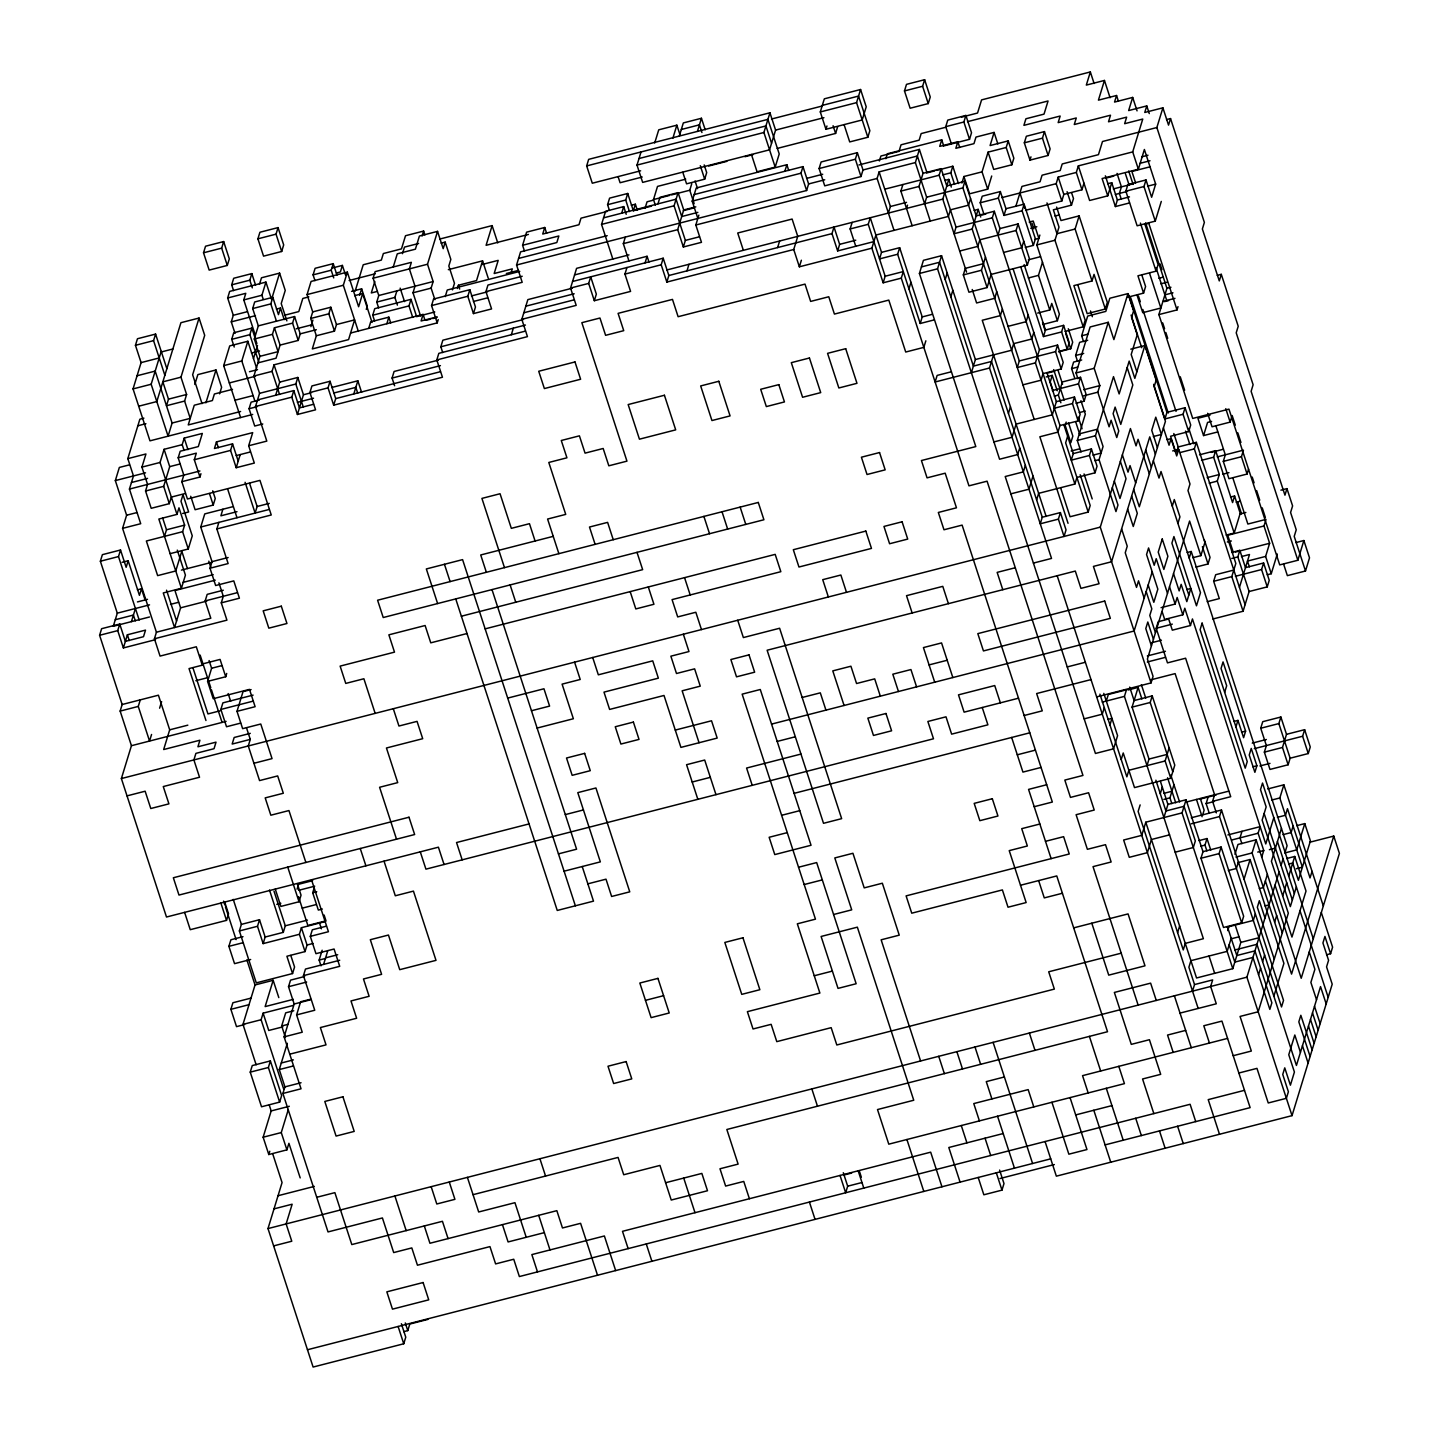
<?xml version="1.0" encoding="UTF-8"?>
<svg xmlns="http://www.w3.org/2000/svg" width="1439" height="1439" viewBox="0 0 1439 1439"><rect width="100%" height="100%" fill="white"/><g stroke="black" fill="none" stroke-linecap="round" stroke-linejoin="round"><path stroke-width="1.5" d="M252.688 414.45L149.962 440.838L133.054 388.908L141.094 362.61L135.446 345.306L137.46 338.741L155.592 334.082L166.87 368.69M164.855 375.273L153.577 340.647L155.592 334.082M253.912 763.282L272.043 758.623L260.765 724.015L242.633 728.656L237.003 711.352L255.117 706.693L249.487 689.389L213.224 698.706L207.594 681.384L225.725 676.744L220.077 659.422L201.946 664.081L196.316 646.777L160.053 656.094L154.423 638.772L156.419 632.207L122.585 528.347L126.614 515.216L115.336 480.59L119.347 467.441L129.42 464.869M122.585 528.347L140.716 523.706L129.438 489.08L133.467 475.931L127.819 458.627L139.871 419.199L143.9 418.155M137.065 375.759L155.196 371.1L172.104 423.03L168.093 436.179L151.167 384.249L161.222 351.386M149.53 616.989L113.285 626.289L117.296 613.158L100.37 561.228L102.385 554.663L120.516 550.004L126.146 567.308L128.161 560.742L122.117 562.289M203.529 252.796L205.543 246.213L223.657 241.572L229.305 258.876L227.29 265.442L209.159 270.1L203.529 252.796L221.66 248.138L223.657 241.572M185.433 493.451L171.331 497.085L169.316 503.65L151.203 508.309L145.555 491.005L147.569 484.421L141.921 467.117L145.951 453.969L127.819 458.627M139.187 620.029L118.502 556.569L120.516 550.004M180.972 377.18L162.841 381.839L168.489 399.143L166.474 405.726L184.606 401.067L186.602 394.484L180.972 377.18L199.05 318.037L180.918 322.696L156.815 401.553L138.684 406.212M444.057 864.497L438.409 847.193L166.492 917.021L121.38 778.553L131.435 745.708L120.156 711.082L122.153 704.516L99.597 635.283L101.611 628.699L119.743 624.04L125.373 641.362L143.504 636.704L145.519 630.12L127.387 634.779L123.376 647.928L155.592 639.653M215.22 580.187L174.946 590.53L180.577 607.834L174.551 627.548L163.273 592.94L181.404 588.281L158.848 519.047L176.979 514.389L160.053 462.459L164.082 449.31L182.195 444.669L184.21 438.086L202.341 433.427L198.312 446.576L180.199 451.234L178.184 457.8L183.814 475.122L181.818 481.687L187.448 498.991L259.955 480.374L271.252 514.982L216.857 528.958L228.135 563.566L210.004 568.225L215.652 585.529L233.784 580.888L239.414 598.192L221.282 602.851L226.93 620.155L154.423 638.772M123.376 647.928L117.728 630.624L119.743 624.04M169.316 503.65L163.686 486.346L169.712 466.632L164.082 449.31M194.823 384.465L197.845 374.608L215.976 369.967L221.606 387.271L219.609 393.836M235.043 333.398L231.283 321.868L233.298 315.285L227.668 297.981L229.664 291.415L265.927 282.098L271.557 299.402L279.598 273.122L261.484 277.781L259.47 284.346M233.568 290.606L231.679 284.832L233.694 278.267L251.825 273.608L255.584 285.156M131.399 621.648L135.428 608.499M137.425 589.81L141.454 588.785L139.439 595.35L128.161 560.742M164.478 536.351L166.492 529.786L162.733 518.238M205.921 402.812L215.976 369.967M257.905 238.82L259.919 232.255L278.051 227.596L283.681 244.9L281.684 251.483L263.553 256.142L257.905 238.82L276.036 234.161L278.051 227.596M176.979 514.389L178.976 507.823L184.624 525.127L182.609 531.693L188.257 548.996L170.126 553.655M181.818 481.687L199.949 477.029L194.301 459.725L196.316 453.159L178.184 457.8M240.601 417.544L223.693 365.632L229.718 345.9L247.85 341.259L256.61 368.168M234.233 347.033L231.733 339.334L233.73 332.769L251.861 328.11L256.879 343.489M255.063 334.514L243.785 299.906L245.781 293.322L227.668 297.981M252.311 287.872L249.81 280.191L251.825 273.608M199.949 477.029L200.938 473.737M248.677 445.748L252.706 432.617L216.444 441.917L214.447 448.5L232.56 443.842L230.564 450.407L236.194 467.711L254.325 463.07L248.677 445.748L266.809 441.107L255.53 406.482L259.56 393.333L253.912 376.029L259.937 356.314L254.307 339.01L258.318 325.862L252.688 308.558L254.685 301.974L272.816 297.315L278.464 314.637L280.461 308.054L276.432 309.097M254.973 401.355L241.806 360.973L247.85 341.259M258.624 361.603L249.846 334.675L251.861 328.11M263.157 299.096L261.916 295.247L265.927 282.098M151.563 734.466L149.548 741.049L138.27 706.423L140.285 699.858M188.257 548.996L192.268 535.866L180.99 501.24L183.005 494.674L188.635 511.978L182.591 513.525M181.404 588.281L185.415 575.132L177.285 550.13M210.004 568.225L212.019 561.66L200.74 527.034L204.752 513.903L232.956 506.654M253.48 358.563L257.509 345.414M276.45 321.203L270.802 303.899L272.816 297.315M190.721 496.275L195.11 509.73L213.224 505.071L215.238 498.506L212.738 490.807M262.779 423.965L254.721 426.034L249.073 408.73L251.088 402.165L259.146 400.096M259.937 356.314L278.069 351.656L272.439 334.352L274.435 327.768L292.567 323.127L294.581 316.544L258.318 325.862M159.603 708.186L161.618 701.602M216.857 528.958L218.872 522.393M222.883 509.244L220.887 515.81L236.985 511.672M236.194 467.711L240.223 454.58M279.562 394.448L272.043 371.37L274.058 364.804L437.204 322.894L438.211 319.62M274.435 327.768L280.083 345.09L276.054 358.221L257.941 362.88M156.419 632.207L210.814 618.23L205.165 600.926L207.18 594.361L223.297 590.224M122.153 704.516L158.416 695.199L169.694 729.825L163.668 749.539L199.913 740.222L197.916 746.787L216.03 742.146L214.033 748.712L195.902 753.37L193.887 759.936L199.535 777.24L163.273 786.557L168.921 803.861L150.789 808.52L145.141 791.216L127.028 795.875M275.676 395.257L279.688 382.108L274.058 364.804M316.328 335.773L334.46 331.114L336.474 324.548L354.606 319.89L348.58 339.604L312.317 348.922L316.328 335.773L310.698 318.469L312.713 311.885L307.065 294.581L311.076 281.432L347.339 272.133L358.617 306.741L362.646 293.592L354.588 295.661M314.979 280.641L313.09 274.867L315.105 268.302L333.236 263.643L336.996 275.173M280.083 345.09L298.215 340.431L300.211 333.848L294.581 316.544M221.282 602.851L223.297 596.268L218.908 582.813M310.896 326.653L312.893 320.07M249.613 483.414L257.131 506.492L255.117 513.075L245.098 482.299M525.433 331.114L438.823 353.346L436.808 359.93L442.457 377.234L333.686 405.168L335.701 398.603L330.053 381.281L311.921 385.94L309.925 392.523L315.555 409.827L297.423 414.486L291.793 397.164L293.808 390.599L257.545 399.916M303.323 407.111L295.804 384.033L297.819 377.45L279.688 382.108M333.722 277.907L331.222 270.208L333.236 263.643M207.594 681.384L211.605 668.254L209.105 660.555M332.319 267.996L342.392 265.406L340.377 271.971L336.348 273.014M297.423 414.486L303.449 394.754L297.819 377.45M334.46 331.114L328.829 313.81L330.826 307.227L312.713 311.885M358.365 331.42L343.327 285.264L347.339 272.133M225.725 676.744L226.714 673.452M240.619 723.115L226.517 726.749L220.887 709.445L222.883 702.862L253.102 695.109M355.181 291.056L363.222 264.758L381.353 260.099L383.35 253.534L401.481 248.875L405.51 235.726L423.624 231.067L424.883 234.917M333.686 405.168L328.038 387.864L330.053 381.281M359.624 295.373L361.639 288.807L351.566 291.38M237.003 711.352L243.029 691.637L251.088 689.569M378.619 307.856L376.748 302.082L378.763 295.517L373.115 278.213L375.129 271.629L411.374 262.33L409.378 268.895L415.008 286.199L413.011 292.783L420.53 315.861M366.279 309.403L367.287 306.111L361.639 288.807M374.824 281.468L371.298 292.962L377.342 291.415M368.708 328.38L370.722 321.796L388.854 317.156L390.724 322.912M374.608 321.005L372.719 315.231L374.734 308.666L410.996 299.348L416.626 316.652L434.758 311.993M353.814 393.944L357.843 380.795L331.654 387.523M393.261 266.97L397.272 253.84L415.403 249.181L419.415 236.032L437.546 231.373L443.194 248.677L445.191 242.112L441.161 243.155M246.519 727.864L250.278 739.394L248.281 745.978L259.56 780.586L277.673 775.927L283.321 793.249L265.19 797.89L270.838 815.211L288.951 810.553L305.877 862.483M402.488 253.678L404.485 247.094L418.587 243.479M386.839 323.721L388.854 317.156M397.38 305.122L394.88 297.423L396.876 290.858M422.131 235.996L423.624 231.067M412.741 317.461L408.982 305.913L410.996 299.348M184.624 912.38L190.254 929.684L226.517 920.366L228.531 913.801L224.772 902.253M394.592 385.742L392.092 378.061L394.088 371.478L438.409 360.11M434.884 299.654L431.124 288.124L433.139 281.54L427.509 264.236L437.546 231.373M250.656 959.507L234.539 963.644L228.891 946.34L230.906 939.757L242.993 936.663M350.576 333.039L423.084 314.404L421.087 320.987L437.204 316.85M290.804 955.442L294.563 966.99L292.549 973.555L256.286 982.873L239.378 930.943L241.374 924.378L233.244 899.375M437.204 322.894L431.556 305.59L433.571 299.024L469.834 289.707L475.464 307.011L473.449 313.594L491.58 308.935L485.95 291.613L487.947 285.048L522.195 276.252M445.245 296.614L447.241 290.03L519.767 271.413M244.576 1024.568L236.518 1026.637L230.888 1009.333L232.884 1002.749L251.016 998.108M325.574 921.5L301.399 927.705L299.402 934.289L263.139 943.606L257.509 926.284L259.506 919.719L241.374 924.378M452.458 289.869L454.472 283.303L448.824 265.999L450.839 259.416L445.191 242.112M457.422 288.519L458.411 285.228L476.543 280.569L482.569 260.855L448.338 269.651M442.708 352.555L440.838 346.781L442.834 340.198L523.4 319.512M263.139 943.606L265.154 937.023L259.506 919.719M256.142 1064.77L242.975 1024.388L255.045 984.96L246.896 959.957M473.449 313.594L467.819 296.272L469.834 289.707M439.758 239.054L492.12 225.599L486.094 245.314L528.401 234.449M265.154 937.023L283.285 932.364L285.282 925.799L274.004 891.173M297.082 889.212L298.593 884.283L312.695 880.65M283.663 1088.963L261.107 1019.729L263.121 1013.164L293.34 1005.411M255.045 984.96L273.158 980.301L265.136 1006.598L293.322 999.35M275.263 889.086L280.893 906.408L299.024 901.749L301.039 895.166L297.279 883.636M250.242 1072.145L252.257 1065.58L270.37 1060.921L281.648 1095.547L279.652 1102.112L261.52 1106.771L250.242 1072.145L268.373 1067.504L270.37 1060.921M322.372 909.034L318.343 910.078L312.713 892.774L314.206 887.845M1195.737 1121.611L1190.107 1104.289L519.371 1276.555L513.741 1259.251L495.61 1263.91L489.962 1246.606L417.454 1265.223L411.806 1247.919L393.692 1252.578L382.414 1217.952L328.02 1231.928L282.907 1093.46L301.039 1088.801L284.113 1036.871L294.168 1004.008L288.519 986.704L290.534 980.139L304.636 976.505M511.295 272.151L512.302 268.859L494.171 273.518L498.2 260.369L482.083 264.506M285.444 1037.519L281.684 1025.971L285.695 1012.84L293.754 1010.772M292.549 973.555L286.901 956.251L305.032 951.593L307.047 945.027L301.399 927.705M284.113 1036.871L302.244 1032.213L296.614 1014.909L314.745 1010.25L303.449 975.642L339.712 966.324L334.082 949.021L315.95 953.679L310.302 936.357L312.317 929.792L326.419 926.176M485.95 291.613L522.195 282.314L516.565 265.01L520.576 251.861L556.839 242.543L558.854 235.978L522.591 245.278L524.462 251.052M522.591 245.278L526.602 232.147L544.733 227.488L546.622 233.262M303.449 975.642L305.464 969.059L339.712 960.263M282.907 1093.46L284.922 1086.877L279.274 1069.573L287.314 1043.293M296.614 1014.909L300.625 1001.76L310.698 999.17M300.193 1177.911L288.915 1143.303L286.901 1149.869L268.787 1154.528L263.139 1137.224L271.18 1110.926L269.291 1105.17M321.023 965.857L319.152 960.083L322.156 950.226M511.331 334.729L513.345 328.146M544.733 227.488L542.719 234.053L578.982 224.736L580.996 218.17L607.168 211.443M323.595 964.4L327.606 951.269M436.808 359.93L527.447 336.636L521.817 319.332L527.843 299.618L572.146 288.232M268.787 1154.528L269.777 1151.254M286.901 1149.869L281.271 1132.565L288.304 1109.559M640.625 170.809L592.292 183.221L586.662 165.917L588.659 159.351L769.937 112.782L775.585 130.086L769.559 149.818L642.657 182.393L637.009 165.089L641.039 151.94M401.373 1323.736L405.762 1337.191L403.747 1343.774L313.108 1367.05L267.996 1228.582L282.062 1182.57L272.673 1153.736M521.817 319.332L576.194 305.374L570.563 288.052L576.589 268.338L628.951 254.883M612.834 259.038L601.556 224.412L605.585 211.263L623.717 206.604L626.217 214.303M609.47 210.472L607.582 204.698L609.596 198.132L627.728 193.474L633.358 210.778L651.489 206.119M594.325 300.715L588.677 283.411L590.692 276.828L596.34 294.132L594.325 300.715L630.588 291.398L624.94 274.094L626.954 267.51M621.702 213.188L623.717 206.604M629.473 211.587L625.713 200.039L627.728 193.474M628.951 260.945L623.321 243.641L625.335 237.057M633.358 210.778L635.372 204.212L631.343 205.237M654.709 142.965L658.738 129.816L676.852 125.175L679.999 134.78M645.032 208.367L647.046 201.802L653.09 200.237M655.375 205.309L653.504 199.553L657.515 186.404L685.719 179.155M672.84 138.306L676.852 125.175M657.947 203.87L659.961 197.305L678.093 192.646L683.723 209.95L677.697 229.664L683.345 246.986L701.477 242.328L695.828 225.006L698.85 215.148M679.298 136.057L683.327 122.927L701.441 118.268L705.2 129.798M645.086 262.869L647.082 256.286L574.575 274.921M683.345 246.986L685.36 240.403L674.082 205.795L678.093 192.646M697.429 131.417L701.441 118.268M743.369 250.314L737.721 233.01L792.116 219.052L797.746 236.356L793.734 249.505L666.833 282.08L661.203 264.776L663.199 258.211L572.56 281.486M694.138 203.69L689.767 190.236L691.763 183.67M666.833 282.08L668.847 275.515L663.199 258.211M697.843 218.44L692.195 201.136L696.224 187.987L786.863 164.712L788.734 170.486M682.806 172.284L686.565 183.832L704.696 179.173L706.693 172.59L704.193 164.909M686.979 270.856L688.975 264.29M751.428 154.459L757.058 171.781L775.189 167.122L763.911 132.496L769.937 112.782M403.747 1331.669L407.777 1330.625L409.791 1324.06L427.905 1319.401M775.189 167.122L779.219 153.973L767.922 119.365L586.662 165.917M784.849 171.277L786.863 164.712M777.618 247.58L779.614 241.015M516.565 265.01L806.613 190.506L800.965 173.202L802.98 166.618L694.21 194.553M820.302 111.954L824.331 98.823L860.576 89.506L866.224 106.81L862.195 119.959L825.95 129.276L820.302 111.954L856.565 102.655L860.576 89.506M806.613 190.506L808.61 183.94L802.98 166.618M825.95 129.276L826.957 125.984M819.097 168.543L821.111 161.977L857.356 152.66L863.004 169.964L860.99 176.547L824.727 185.847L819.097 168.543L855.36 159.225L857.356 152.66M777.186 148.433L835.609 133.431L837.606 126.866M970.552 198.618L968.555 205.183L950.424 209.842L948.409 216.408L875.901 235.043L871.872 248.174L799.365 266.809L801.379 260.225M837.642 250.926L831.994 233.604L834.008 227.038L839.639 244.342L837.642 250.926L873.887 241.608M844.081 124.617L849.712 141.921L867.843 137.263L869.858 130.697L858.561 96.071L822.317 105.389M855.755 246.267L850.125 228.963L852.14 222.379M879.373 160.952L880.884 156.024L899.015 151.365L901.03 144.799L919.161 140.141L921.158 133.575L945.333 127.369M894.033 230.384L877.106 178.454L879.121 171.889L915.366 162.571L919.395 149.422L858.975 164.945M904.483 90.927L906.498 84.361L924.629 79.703L930.26 97.007L928.245 103.59L910.132 108.231L904.483 90.927L922.615 86.268L924.629 79.703M885.848 158.704L887.341 153.775L941.736 139.817L943.606 145.573M885.165 276.234L903.296 271.575L901.282 278.141L883.15 282.799L885.165 276.234L868.257 224.304L870.253 217.721L881.531 252.347L879.535 258.912L897.648 254.253L899.663 247.688L881.531 252.347M888.385 213.08L890.399 206.496L879.121 171.889M912.146 225.725L900.868 191.099L902.883 184.534M906.516 208.421L907.523 205.129M930.278 221.066L918.999 186.458L923.029 173.31L917.38 156.006L863.004 169.964M941.736 139.817L939.721 146.382L957.852 141.724L959.723 147.498M951.395 143.972L945.747 126.668L947.761 120.103L965.893 115.444L971.523 132.748L969.526 139.313L943.336 146.041M924.647 203.762L926.644 197.197L915.366 162.571M974.185 210.382L978.196 209.357L972.17 229.071L954.057 233.73L956.054 227.146L939.145 175.216L941.142 168.651L923.029 173.31M908.926 288.879L910.941 282.314M957.852 141.724L955.838 148.307L973.969 143.648L975.984 137.065L994.097 132.424L997.857 143.954M969.526 139.313L963.878 122.009L965.893 115.444M1034.209 806.703L1052.341 802.045L962.115 525.109L943.984 529.768L938.336 512.464L956.467 507.805L945.189 473.197L927.058 477.856L921.428 460.534L975.804 446.576L919.413 273.482L923.424 260.333L941.556 255.692L975.39 359.534L971.379 372.683M966.576 272.187L942.779 199.104L948.805 179.389L944.775 180.415M954.561 184.354L950.801 172.824L952.816 166.24L936.699 170.378M961.918 183.077L963.914 176.511L982.046 171.853L988.071 152.138L1006.203 147.48L1008.217 140.896L990.086 145.555L994.097 132.424M934.307 319.872L920.223 323.487L922.219 316.922L899.663 247.688M1019.711 447.997L1017.697 454.562L999.565 459.221L937.544 268.823L941.556 255.692M1013.128 268.967L1039.444 349.731L1035.414 362.88L1017.283 367.539L1019.298 360.955L962.907 187.879L964.921 181.296L946.79 185.955L941.142 168.651M925.853 340.809L923.838 347.375L905.725 352.033L888.798 300.103L834.422 314.08L828.774 296.758L810.643 301.417L805.013 284.113L678.111 316.706L672.481 299.402L618.086 313.36L623.735 330.664L605.603 335.323L599.955 318.019L581.842 322.678L626.954 461.146L608.823 465.804L603.175 448.482L585.061 453.141L579.413 435.837L561.282 440.496L566.93 457.8L548.799 462.459L565.725 514.389L547.593 519.047L558.872 553.655M945.189 279.562L947.204 272.996M950.837 296.884L952.834 290.3M983.97 214.321L980.211 202.773L982.225 196.208L1000.357 191.549L1005.987 208.853L1003.99 215.436L1022.104 210.778L1024.118 204.194L1005.843 208.727M963.914 176.511L969.562 193.815L987.694 189.157L991.705 176.008M997.946 235.151L999.961 228.567L1018.093 223.926L1029.371 258.534L1027.356 265.1L991.111 274.417L987.082 287.566L968.951 292.225L963.321 274.903L965.335 268.338L983.449 263.679M1068.044 523.31L1039.857 436.772L1057.971 432.114L1059.985 425.53L992.316 217.829L994.331 211.263L976.2 215.922L964.921 181.296M1003.99 215.436L998.342 198.114L1000.357 191.549M988.071 152.138L993.719 169.442L1011.851 164.783L1013.847 158.218L1008.217 140.896M987.082 287.566L981.452 270.262L985.463 257.113M1024.334 142.821L1026.349 136.255L1044.462 131.597L1050.11 148.901L1048.096 155.466L1029.964 160.125L1024.334 142.821L1042.466 138.162L1044.462 131.597M1015.898 206.137L1021.942 186.422L1040.055 181.764L1042.07 175.198L1060.201 170.539L1062.216 163.956L1098.461 154.657L1102.49 141.508L1156.866 127.531L1162.892 107.817L1144.76 112.476L1146.775 105.91L1128.644 110.569L1132.673 97.42L1114.541 102.079L1116.556 95.496L1098.425 100.154L1104.45 80.44L1086.319 85.099L1090.348 71.95L981.578 99.885L977.549 113.033L961.45 117.171M1029.964 160.125L1030.972 156.851M996.741 291.721L994.727 298.305L976.613 302.963L972.224 289.491M1027.356 265.1L1016.078 230.492L1018.093 223.926M1002.389 309.043L1000.375 315.609L982.243 320.267L1046.153 516.421M1023.723 241.23L1021.726 247.796L1003.595 252.455M1033.418 563.081L1051.531 558.422L989.51 368.024L993.522 354.875M1025.323 247.454L1033.382 245.385L1035.396 238.82L1024.118 204.194M1043.293 324.351L1057.395 320.717L1059.392 314.152L1036.835 244.918L1039.857 235.061M1025.557 210.292L1061.82 200.992L1056.19 183.67L1058.187 177.105L1076.318 172.446L1078.333 165.881L1132.709 151.904L1142.764 119.041L1124.632 123.7L1126.647 117.135L1108.516 121.793L1110.512 115.21L1074.267 124.527L1076.282 117.962L1058.151 122.621L1060.165 116.037L1023.902 125.355L1025.917 118.771L1044.03 114.131L1048.06 100.982L967.494 121.667M1037.663 313.09L1049.751 309.979L1038.472 275.371L1042.484 262.222M1061.82 200.992L1063.835 194.409L1058.187 177.105M1028.166 315.123L1026.151 321.688L1008.019 326.347M1065.04 331.456L1083.171 326.797L1054.967 240.259L1058.996 227.11L1053.348 209.806L1071.479 205.147L1073.494 198.582L1071.605 192.808M1008.433 413.371L1010.448 406.805M1033.796 332.427L1031.781 338.992L1013.668 343.651L1011.653 350.217L975.39 359.534M1063.835 194.409L1081.966 189.768L1083.963 183.185M1049.751 309.979L1051.747 303.413L1057.395 320.717M1083.171 326.797L1085.186 320.231L1073.89 285.606L1092.021 280.965L1075.113 229.035L1079.124 215.886L1060.993 220.545L1056.622 207.09M1045.469 330.017L1063.601 325.358L1061.586 331.941L1043.455 336.582L1045.469 330.017L1024.154 264.632M1022.931 384.843L1041.063 380.184L1043.059 373.618L1061.191 368.96L1055.56 351.656L1057.557 345.072L1039.444 349.731M1046.189 376.928L1052.233 375.381L1050.218 381.947L1053.348 391.57M1025.359 465.301L1023.345 471.884L1005.213 476.525L1095.439 753.46L1113.57 748.82L1117.581 735.671L1103.803 693.364M1078.333 165.881L1089.611 200.489L1107.742 195.848L1111.753 182.699L1107.724 183.724M1061.191 368.96L1063.205 362.394L1057.557 345.072M1059.158 351.314L1067.216 349.245L1069.231 342.662L1063.601 325.358M1058.6 351.871L1070.688 348.76L1072.685 342.194L1068.296 328.74M1092.021 280.965L1094.036 274.381L1105.314 309.007L1087.182 313.666L1077.793 284.814M1033.004 476.039L1028.975 489.188L1010.862 493.847M1129.489 202.953L1115.387 206.568L1117.384 200.003L1111.753 182.699M1046.962 372.809L1056.352 401.661L1052.341 414.81L1016.078 424.109L1012.067 437.258L993.935 441.917M1060.867 402.776L1058.367 395.077L1062.378 381.947L1080.509 377.288L1086.157 394.592L1084.143 401.175L1076.084 403.244M1074.735 378.259L1071.605 368.636L1073.62 362.07L1081.678 360.002M1077.505 361.261L1075.635 355.487L1079.646 342.338L1087.704 340.27M1083.531 341.547L1081.66 335.773L1087.686 316.058L1105.818 311.4L1109.829 298.251L1127.96 293.61L1133.59 310.914L1131.594 317.479L1137.224 334.783L1131.198 354.516L1136.846 371.82M1161.291 201.424L1155.265 221.138L1137.134 225.797L1125.856 191.189L1127.87 184.606L1146.002 179.947L1151.632 197.269L1155.661 184.12L1144.383 149.494L1138.357 169.226L1102.094 178.526L1107.742 195.848M1036.638 499.927L1038.634 493.343L1074.897 484.044L1076.912 477.46L1095.025 472.801L1097.04 466.236L1091.41 448.932L1073.278 453.591L1071.264 460.156L1089.395 455.497L1091.41 448.932M1077.937 378.727L1076.066 372.953L1090.132 326.959L1108.246 322.3L1113.894 339.604L1127.96 293.61M1066.191 422.095L1065.184 425.386L1070.832 442.69L1072.846 436.107L1068.457 422.652M1059.985 425.53L1078.117 420.89L1072.469 403.568L1074.483 397.002L1056.352 401.661M1084.143 401.175L1078.495 383.853L1080.509 377.288M1105.314 309.007L1107.328 302.424L1079.124 215.886M1042.268 517.231L1040.253 523.796L1058.384 519.137L1060.399 512.572L1042.268 517.231L991.507 361.459L973.394 366.118L939.559 262.258L921.428 266.917M1067.63 436.269L1065.633 442.852L1088.19 512.086L1070.058 516.745L1060.651 487.893M1155.265 221.138L1143.987 186.53L1146.002 179.947M1078.117 420.89L1080.131 414.306L1074.483 397.002M1127.187 367.647L1132.817 384.968L1120.765 424.397L1115.117 407.093L1113.12 413.659L1118.751 430.963L1116.754 437.546L1111.106 420.224L1109.091 426.807L1097.813 392.181L1099.828 385.616L1094.18 368.312L1108.246 322.3M1166.507 119.599L1170.537 118.556L1168.54 125.121L1162.892 107.817M843.29 1172.713L847.679 1186.186L845.664 1192.751L840.034 1175.447M1081.049 451.972L1077.289 440.442L1085.33 414.144L1080.941 400.69M1093.01 455.156L1101.051 453.087L1095.421 435.783L1113.498 376.64L1119.146 393.944L1129.183 361.081L1134.831 378.385L1144.868 345.522L1130.784 349.155M1127.474 297.261L1143.573 293.124L1145.588 286.541L1141.829 275.011M1143.573 293.124L1137.943 275.802L1156.075 271.162L1158.071 264.578L1144.922 224.196M1112.329 487.713L1117.977 505.017L1115.962 511.582L1099.054 459.671L1103.065 446.522L1097.435 429.218L1079.304 433.858M1088.19 512.086L1090.186 505.503L1080.167 474.744M1295.82 542.611L1303.878 540.524L1297.852 560.257L1279.721 564.897L1228.96 409.126L1192.715 418.443L1158.881 314.583L1166.921 288.304L1145.606 222.919M1096.644 696.89L1151.038 682.913L1100.277 527.142L1130.424 428.552L1136.055 445.874L1138.069 439.291L1149.347 473.917M1158.881 314.583L1177.012 309.943L1178.001 306.651M1166.939 412.363L1185.07 407.705L1183.056 414.27L1164.924 418.929L1166.939 412.363L1128.716 295.049M1167.029 439.668L1171.058 438.643L1169.062 445.209L1163.414 427.905M1217.268 275.371L1221.297 274.327L1219.283 280.911L1202.374 228.981L1204.371 222.415L1170.537 118.556M1176.706 451.9L1178.217 446.971L1173.828 433.517M1172.677 450.929L1178.721 449.382L1176.706 455.947L1171.058 438.643M1104.307 707.628L1102.292 714.194L1084.161 718.852M1106.303 701.045L1108.318 694.479L1126.449 689.821L1124.435 696.386L1203.382 938.714L1185.268 943.372L1183.254 949.938L1138.141 811.47L1140.138 804.905M1175.573 451.63L1170.573 436.251L1188.686 431.592L1190.701 425.009L1185.07 407.705M1152.207 571.841L1134.112 631.002L771.556 724.105M1172.299 506.114L1174.296 499.549L1179.944 516.853L1177.929 523.436M1109.937 724.932L1111.951 718.367L1107.922 719.392M1245.095 604.668L1194.334 448.896L1196.349 442.331L1178.217 446.971M1217.664 431.97L1203.562 435.585L1207.573 422.436L1211.602 421.411M1146.991 765.62L1149.006 759.055L1132.079 707.125L1138.123 687.41L1128.05 690.001M1216.351 812.891L1212.591 801.343L1230.723 796.684L1185.61 658.217L1167.479 662.875L1156.201 628.267L1158.215 621.684L1168.27 619.112M1121.215 759.54L1123.229 752.975L1134.508 787.601L1170.77 778.283L1174.782 765.134L1152.225 695.9L1134.094 700.559L1129.705 687.105M1226.136 535.092L1234.194 533.024L1217.286 481.112L1219.283 474.528L1213.653 457.224L1215.649 450.659L1199.55 454.796M1207.645 413.299L1212.034 426.771L1230.147 422.113L1232.162 415.547L1235.292 425.153M1151.038 682.913L1153.053 676.348L1147.405 659.044L1189.603 521.026L1200.881 555.634L1192.823 557.702M1161.057 607.672L1175.141 604.056L1177.156 597.473L1182.804 614.795L1164.673 619.436L1162.154 611.755M1189.208 558.044L1191.222 551.479L1187.193 552.504M1248.584 469.114L1247.073 474.043L1228.942 478.701L1223.312 461.379L1225.309 454.814L1215.919 425.962M1172.767 771.718L1150.211 702.484L1152.225 695.9M978.214 1177.48L983.844 1194.784L1001.976 1190.125L1003.99 1183.56L999.601 1170.087M1182.804 614.795L1184.801 608.211L1190.449 625.515L1172.317 630.174L1168.558 618.644M1200.881 555.634L1204.893 542.485L1187.984 490.573L1189.999 483.99L1178.721 449.382M1195.953 567.074L1208.023 563.98L1210.037 557.397L1204.407 540.093M1247.073 474.043L1241.443 456.739L1243.44 450.155L1217.268 456.882M1190.449 625.515L1192.445 618.95L1265.762 843.956L1273.803 817.676M1230.561 497.031L1234.59 496.005L1232.575 502.571L1215.649 450.659M1207.231 601.7L1219.319 598.588L1213.671 581.284L1215.685 574.719L1233.817 570.06M1163.917 817.55L1167.928 804.401L1186.06 799.76L1182.049 812.891L1145.786 822.209L1141.775 835.357L1123.643 840.016L1129.273 857.32L1147.405 852.661L1151.416 839.513L1169.547 834.854M1234.194 533.024L1240.22 513.309L1234.59 496.005M1170.77 778.283L1165.122 760.979L1169.134 747.83M1160.284 793.68L1162.298 787.097M1212.861 619.004L1243.08 611.251L1231.802 576.625L1235.813 563.476L1196.349 442.331M1243.08 611.251L1249.106 591.519L1237.828 556.911L1239.842 550.346L1231.784 552.414M1171.814 803.61L1169.943 797.836L1173.954 784.687M1239.447 587.364L1249.502 554.501L1241.443 556.569M1267.219 574.755L1271.249 573.729L1265.618 556.425L1269.63 543.276L1264 525.972L1265.996 519.389L1247.865 524.048L1232.827 477.892M1249.106 591.519L1267.237 586.878L1261.589 569.556L1263.604 562.991L1245.472 567.65L1239.842 550.346M1224.661 692.357L1226.676 685.773L1221.045 668.469L1223.042 661.904L1245.598 731.138L1243.602 737.703L1237.954 720.399L1233.925 721.425M1280.908 490.159L1286.952 488.612L1284.955 495.178L1251.121 391.336L1253.117 384.753L1236.209 332.823L1238.224 326.257L1221.297 274.327M1267.237 586.878L1269.234 580.295L1263.604 562.991M1271.249 573.729L1277.274 554.015M1202.608 815.104L1204.119 810.175L1200.36 798.627M1209.264 813.215L1206.134 803.592L1208.148 797.026M1212.591 801.343L1214.606 794.778L1175.123 673.614L1150.948 679.82M1235.939 726.965L1237.954 720.399M1177.606 932.634L1179.62 926.068M1202.986 851.672L1221.099 847.031L1243.656 916.265L1241.659 922.831L1223.528 927.489L1200.971 858.256L1202.986 851.672L1186.06 799.76M1206.871 850.881L1204.983 845.107L1206.997 838.541L1198.939 840.61M1221.495 809.995L1283.534 1000.393L1281.519 1006.958L1219.481 816.579L1221.495 809.995L1191.276 817.766M1241.659 922.831L1219.103 853.597L1221.099 847.031M1283.606 564.106L1287.365 575.636L1305.497 570.995L1309.508 557.846L1303.878 540.524M1260.726 728.242L1262.74 721.676L1280.872 717.018L1286.502 734.322L1282.491 747.471L1288.121 764.775L1269.989 769.433L1264.359 752.129L1266.374 745.564L1260.726 728.242L1278.857 723.583L1280.872 717.018M1256.877 765.746L1254.88 772.311L1249.232 755.007L1251.246 748.442L1256.877 765.746L1252.847 766.789M1192.517 991.129L1194.532 984.564L1188.884 967.242L1190.898 960.676L1227.161 951.359L1231.172 938.228M1234.968 854.316L1237.972 844.459L1256.103 839.8L1301.216 978.268L1339.403 853.399L1333.755 836.077L1309.598 842.283M1242.001 831.31L1239.986 837.876L1241.875 843.65M1238.403 861.925L1236.407 868.49L1228.348 870.559M1227.719 930.619L1228.726 927.328M1244.051 879.229L1250.077 859.515L1237.99 862.627M1333.755 836.077L1291.556 974.095L1252.092 852.949L1256.103 839.8M1261.751 857.104L1263.748 850.539L1258.118 833.217L1260.132 826.652L1227.899 834.926M1288.121 764.775L1290.135 758.209L1278.857 723.583M1296.341 868.742L1302.385 867.195L1279.829 797.961L1283.858 784.813L1267.741 788.95M1290.135 758.209L1308.267 753.55L1302.619 736.246L1304.633 729.681L1286.502 734.322M1145.786 822.209L1196.546 977.98L1232.791 968.681L1240.832 942.383L1235.184 925.079M1255.33 913.855L1253.315 920.42L1227.143 927.148M1267.381 874.408L1263.37 887.557L1259.341 888.6M1281.447 828.414L1271.41 861.277L1288.319 913.189L1258.19 1011.779L1240.058 1016.438L1251.336 1051.046L1233.205 1055.704M1308.267 753.55L1310.263 746.985L1304.633 729.681M1045.074 1141.541L1056.352 1176.167L1292.024 1115.639L1246.911 977.171L1279.055 871.998M1281.07 865.433L1283.066 858.867M1285.081 852.284L1287.096 845.718L1191.222 551.479M1293.121 826.004L1291.107 832.569L1283.048 834.638M1258.567 974.761L1260.582 968.177M1262.597 961.612L1264.593 955.046M1274.648 922.183L1276.663 915.6M1282.689 895.885L1286.7 882.737M1288.714 876.171L1294.74 856.457L1286.682 858.525M1296.737 825.662L1304.777 823.594L1296.755 849.873L1284.667 852.985M1296.359 886.91L1290.333 906.624L1262.129 820.086L1266.158 806.937L1260.51 789.633L1262.525 783.05L1313.285 938.84M1273.875 996.22L1283.912 963.375L1250.077 859.515M1312.044 871.35L1310.03 877.934L1287.473 808.7L1285.477 815.265L1277.418 817.334M1326.56 954.759L1330.589 953.733L1332.586 947.168L1321.308 912.542M1292.024 1115.639L1332.208 984.186L1326.56 966.882L1328.575 960.299L1322.927 942.995L1324.941 936.429L1330.589 953.733M681.313 129.492L699.444 124.833L701.944 132.532M771.538 119.023L821.903 106.09M639.024 158.524L765.926 125.93L771.556 143.234M637.009 165.089L763.911 132.496M775.585 130.086L823.917 117.674M642.226 177.033L620.083 182.735L618.194 176.961M231.679 284.832L249.81 280.191M708.707 166.025L726.839 161.366M744.97 156.707L753.029 154.639M313.09 274.867L331.222 270.208M607.582 204.698L625.713 200.039M243.785 299.906L261.916 295.247M653.504 199.553L669.621 195.416M671.635 194.895L689.767 190.236M945.747 126.668L963.878 122.009M349.137 280.497L375.309 273.77M603.571 217.847L676.078 199.212L681.726 216.534L697.843 212.378M252.688 308.558L270.802 303.899M307.065 294.581L343.327 285.264M373.115 278.213L427.509 264.236M233.298 315.285L247.4 311.669M308.845 296.884L302.802 298.449L298.79 311.579L284.688 315.213M601.556 224.412L674.082 205.795M692.195 201.136L800.965 173.202M135.446 345.306L153.577 340.647M231.283 321.868L255.458 315.663M683.723 209.95L695.81 206.856M806.595 178.4L822.712 174.263M683.309 210.652L693.382 208.061M518.58 258.426L607.204 235.672M808.61 183.94L824.727 179.803M378.763 295.517L433.139 281.54M160.808 352.087L172.896 348.975M310.698 318.469L328.829 313.81M141.094 362.61L159.207 357.951M231.733 339.334L249.846 334.675M376.748 302.082L394.88 297.423M413.011 292.783L431.124 288.124M506.348 273.5L518.418 270.406M623.321 243.641L677.697 229.664M695.828 225.006L877.106 178.454M254.307 339.01L272.439 334.352M296.182 328.829L312.299 324.692M300.211 333.848L316.328 329.711M372.719 315.231L408.982 305.913M926.626 172.968L934.684 170.899M431.556 305.59L467.819 296.272M685.36 240.403L699.444 236.787M884.751 189.193L939.145 175.216M471.434 295.93L487.533 291.793M942.743 174.892L950.801 172.824M251.465 353.023L259.524 350.954M900.868 191.099L918.999 186.458M133.054 388.908L151.167 384.249M223.693 365.632L241.806 360.973M473.449 301.471L487.551 297.855M426.699 320.124L430.729 319.098M432.743 318.577L436.772 317.533M570.563 288.052L588.677 283.411M624.94 274.094L661.203 264.776M890.399 206.496L906.516 202.359M926.644 197.197L962.907 187.879M249.469 371.712L257.527 369.643M253.912 376.029L272.043 371.37M525.829 306.183L574.179 293.772M666.833 269.974L942.779 199.104M229.323 382.936L255.512 376.209M168.489 399.143L186.602 394.484M523.814 312.767L574.179 299.834M668.847 275.515L831.994 233.604M850.125 228.963L868.257 224.304M232.524 389.339L214.393 393.998L212.378 400.564L194.265 405.222L188.239 424.937L240.601 411.5M1141.954 156.779L1147.998 155.214M980.211 202.773L998.342 198.114M1001.796 197.647L1056.19 183.67M1139.94 163.344L1150.013 160.754M259.56 393.333L295.804 384.033M440.838 346.781L525.433 325.052M839.639 244.342L855.755 240.205M234.971 400.24L253.102 395.581M137.874 425.764L145.915 423.696M1105.71 178.184L1113.768 176.116M1150.013 166.816L1131.881 171.475L1135.641 183.005M172.104 423.03L190.236 418.371L184.606 401.067M981.812 215.059L985.841 214.033M255.53 406.482L291.793 397.164M309.925 392.523L328.038 387.864M249.073 408.73L257.131 406.661M303.449 394.754L311.508 392.685M956.054 227.146L992.316 217.829M1113.354 188.923L1133.5 183.76M297.423 402.362L313.54 398.225M333.668 393.063L355.829 387.361L357.717 393.135M392.092 378.061L440.424 365.632M1125.856 191.189L1143.987 186.53M1115.369 194.463L1127.457 191.369M1147.602 186.189L1155.661 184.12M313.54 404.287L299.438 407.903L293.808 390.599M335.701 398.603L440.442 371.694M1029.191 222.074L1033.22 221.03L1038.85 238.352L1034.821 239.378M1054.949 216.048L1058.978 215.005M1117.384 200.003L1129.471 196.891M1016.078 230.492L979.833 239.809L977.818 246.375L959.687 251.034M1030.792 228.297L1036.835 226.75M141.921 467.117L160.053 462.459M1075.113 229.035L1056.981 233.694L1046.962 202.917M194.301 459.725L230.564 450.407M919.413 273.482L937.544 268.823M115.336 480.59L145.537 472.837M169.712 466.632L179.785 464.042M1036.835 244.918L1054.967 240.259M131.453 482.515L147.569 478.378M236.194 455.605L250.278 451.99M1144.778 224.43L1148.808 223.387L1177.012 309.943M129.438 489.08L199.931 470.985M963.321 274.903L981.452 270.262M1028.381 259.793L1040.469 256.682M145.555 491.005L163.686 486.346M1028.399 277.961L1038.472 275.371M126.614 515.216L136.687 512.626M922.219 316.922L932.292 314.332M166.492 529.786L184.624 525.127M257.131 506.492L269.219 503.398M1158.845 278.267L1162.874 277.223M182.609 531.693L146.364 541.01L157.642 575.618L175.756 570.977L181.8 551.245L187.43 568.567M200.74 527.034L269.219 509.46M1160.859 283.807L1166.903 282.242M100.37 561.228L118.502 556.569M1166.921 288.304L1170.95 287.26M1164.906 294.869L1172.965 292.801M1162.892 301.453L1174.979 298.341M1164.493 301.632L1168.522 300.589M1081.66 335.773L1087.704 334.226M212.019 561.66L228.135 557.523M951.233 371.802L937.131 375.417L935.116 382.001L989.51 368.024M181.386 570.114L211.605 562.361M1019.298 360.955L1055.56 351.656M182.987 582.399L213.206 574.647M1075.635 355.487L1083.693 353.418M137.442 601.916L147.498 599.343M1046.675 373.277L1054.733 371.208M117.296 613.158L149.53 604.866M1071.605 368.636L1077.649 367.089M170.504 604.362L178.562 602.293M115.282 619.723L133.413 615.065L135.302 620.839M1076.066 372.953L1094.18 368.312M205.165 600.926L237.399 592.652M180.577 607.834L206.766 601.106M99.597 635.283L117.728 630.624M1052.323 390.581L1078.495 383.853M1054.337 396.121L1058.367 395.077M1083.711 389.753L1099.828 385.616M1083.711 395.815L1097.813 392.181M553.224 536.351L480.716 554.968L486.364 572.272M1054.355 408.226L1072.469 403.568M1079.214 412.615L1085.258 411.05M203.133 664.962L189.031 668.577L205.957 720.507M1077.289 440.442L1095.421 435.783M211.605 668.254L221.678 665.663M1210.001 415.169L1197.914 418.281L1203.562 435.585M1071.174 451.001L1079.232 448.932M195.848 680.701L207.935 677.607M1153.341 436.539L1161.399 434.47L1155.769 417.166L1151.74 430.315L1157.388 447.619M461.379 616.216L642.657 569.646L637.009 552.342M120.156 711.082L138.27 706.423M1095.025 460.696L1099.054 459.671M467.027 633.52L430.765 642.837L425.117 625.515L388.872 634.833L394.502 652.137L340.126 666.113L345.756 683.417L363.887 678.758L375.165 713.384M485.141 628.861L775.189 554.375L780.837 571.679L672.067 599.613L677.697 616.917L695.828 612.259L701.477 629.58M1180.232 452.512L1194.334 448.896M1211.206 452.386L1223.294 449.274M220.887 709.445L253.102 701.153M220.041 710.83L207.953 713.924L192.916 667.768M1201.565 460.318L1213.653 457.224M169.694 729.825L187.825 725.166M1223.312 461.379L1241.443 456.739M131.435 745.708L226.103 721.389M1207.195 477.64L1219.283 474.528M1222.898 474.186L1228.942 472.64M1209.228 483.18L1217.286 481.112M250.278 733.35L234.161 737.488L232.165 744.053L250.278 739.394M121.38 778.553L1100.277 527.142M1236.191 502.229L1240.22 501.204M507.697 698.095L543.96 688.777L549.59 706.099L531.477 710.74M1015.286 567.739L997.155 572.38L1002.785 589.702M1239.806 514.011L1245.85 512.464M1264 525.972L1227.737 535.272L1233.367 552.576M1227.323 542.035L1231.352 540.992M537.107 728.062L573.37 718.745L562.091 684.137L580.223 679.478L574.575 662.156M1235.381 552.072L1269.63 543.276M1231.784 558.458L1237.828 556.911M1265.618 556.425L1247.487 561.066L1249.358 566.84M1213.671 581.284L1231.802 576.625M1235.417 576.284L1261.589 569.556M1186.797 589.54L1190.826 588.497L1186.815 601.646L1181.167 584.342L1179.171 590.907L1173.522 573.603M675.287 730.077L711.532 720.777L717.18 738.081L680.917 747.399L664.009 695.469L609.614 709.427L603.984 692.123L658.36 678.165L652.73 660.843L598.336 674.819L592.706 657.515M802.171 697.483L820.302 692.843L825.95 710.147M929.072 664.908L947.204 660.249M1156.201 628.267L1172.317 624.13M1151.344 642.801L1161.417 640.211M777.204 741.427L795.335 736.768M1067.252 666.923L1085.366 662.264M1147.333 655.95L1165.446 651.291M1147.333 661.994L1165.464 657.335M529.048 823.917L456.541 842.534L462.171 859.838M565.311 814.6L583.443 809.941M692.195 782.007L710.326 777.348M800.965 754.072L746.589 768.048L752.219 785.352M1018.506 698.203L964.112 712.161L958.482 694.857L994.727 685.558L1000.375 702.862M1091.014 679.586L1036.638 693.544L1042.268 710.848L1024.136 715.507M298.593 890.327L314.709 886.19M312.713 892.774L316.742 891.73M276.792 904.34L280.821 903.314M1102.274 702.088L1124.435 696.386M302.226 908.153L316.328 904.537M239.378 930.943L257.509 926.284M558.458 853.867L576.589 849.208L491.994 589.594M794.112 793.339L1029.784 732.811M1132.079 707.125L1150.211 702.484M285.282 925.799L307.442 920.115M228.891 946.34L242.993 942.725M310.302 936.357L328.434 931.717L311.526 879.787M564.088 871.189L600.351 861.871L577.794 792.637L595.926 787.978L629.76 891.838L611.629 896.479L605.999 879.175L587.867 883.834M781.629 815.301L799.76 810.661M1017.283 754.791L1035.414 750.133M307.047 945.027L313.09 943.462M787.277 832.623L769.146 837.282L774.776 854.586L811.038 845.269L760.278 689.497L742.146 694.156L815.463 919.161L797.332 923.82L819.888 993.054L747.381 1011.671L753.029 1028.975L771.142 1024.334L776.79 1041.638L831.166 1027.662L836.814 1044.984L1054.355 989.097L1048.707 971.793L1121.215 953.176M1041.063 767.437L1022.931 772.095L1011.653 737.47M325.61 957.834L337.697 954.741M319.152 960.083L325.178 958.536M1241.569 732.163L1245.598 731.138M1046.693 784.741L1028.561 789.399L1051.136 858.633M1149.006 759.055L1167.137 754.396M1165.122 760.979L1128.86 770.279L1126.863 776.862L1099.918 694.156M288.519 986.704L306.651 982.046M1252.272 743.118L1266.356 739.502M230.888 1009.333L249.001 1004.674M1254.286 748.658L1302.619 736.246M798.555 867.231L816.668 862.573L856.151 983.736L838.02 988.395L821.111 936.465L857.356 927.166L913.747 1100.241L877.502 1109.559L888.78 1144.167L1124.435 1083.639L1118.805 1066.335M1264.359 752.129L1282.491 747.471M294.168 1004.008L310.284 999.871M242.975 1024.388L261.107 1019.729M1259.916 765.962L1269.989 763.389M804.185 884.535L822.317 879.895M1039.857 824.025L1021.726 828.666L1027.356 845.988L1009.225 850.629L1026.151 902.559L1008.019 907.218L1002.389 889.914L911.75 913.189L906.102 895.885L1069.249 853.975L1063.619 836.671L1045.487 841.329M1163.899 793.339L1171.958 791.27M281.684 1025.971L287.728 1024.424M1163.899 799.382L1169.943 797.836M282.853 1026.852L268.751 1030.468L263.121 1013.164M1186.402 802.027L1228.708 791.162M1200.09 799.095L1216.189 794.958M1206.134 803.592L1214.192 801.523M1271.77 800.03L1279.829 797.961M289.761 1054.175L326.023 1044.876L320.375 1027.554L356.638 1018.254L350.99 1000.95L369.121 996.292L363.473 978.97L381.605 974.329L370.327 939.703L388.458 935.044L399.736 969.67L435.999 960.353L413.443 891.119L395.311 895.778L384.033 861.152M833.595 914.502L851.726 909.844L834.8 857.932L852.931 853.273L864.209 887.881L882.341 883.222L899.249 935.152L881.136 939.811L920.6 1060.975M1191.294 823.81L1219.481 816.579M281.289 1063.007L293.376 1059.895M279.274 1069.573L293.376 1065.957M1020.503 885.255L1056.766 875.937L1107.526 1031.727L726.839 1129.489L738.117 1164.115L719.986 1168.774L725.634 1186.078L743.747 1181.419L749.395 1198.723M1175.195 852.176L1193.327 847.517L1195.323 840.952L1184.045 806.326L1165.914 810.984L1155.895 780.208M1200.953 846.15L1204.983 845.107M1231.928 839.944L1258.118 833.217M284.922 1086.877L301.039 1082.74M645.463 1000.339L663.595 995.68M1062.414 893.259L1044.282 897.9L1038.634 880.596M1200.971 858.256L1219.103 853.597M1235.975 857.086L1252.092 852.949M1257.722 852.086L1263.748 850.539M1269.378 849.676L1275.422 848.129M271.18 1110.926L289.311 1106.285M814.258 975.75L832.39 971.091M1288.696 864.066L1292.726 863.022L1298.374 880.326L1310.425 840.898L1304.777 823.594M1073.692 927.867L1128.068 913.909L1144.994 965.821L1108.732 975.138L1091.805 923.208M263.139 1137.224L281.271 1132.565M1264.971 905.904L1269 904.861M1230.759 938.912L1238.817 936.843M1240.832 942.383L1258.963 937.724M278.051 1195.719L314.296 1186.402M1234.788 949.992L1256.949 944.308L1296.431 1065.454L1320.534 986.596L1326.182 1003.9M316.742 1197.302L334.873 1192.643L351.8 1244.573L442.439 1221.297L448.069 1238.601M274.022 1208.868L292.153 1204.209L286.127 1223.923L291.775 1241.227L273.644 1245.886M1194.532 984.564L1212.663 979.905L1210.649 986.47L1216.279 1003.792L1180.034 1013.092M267.996 1228.582L1246.911 977.171M473.053 1194.676L618.068 1157.424L623.717 1174.746L659.961 1165.428L671.24 1200.036L707.502 1190.737L701.854 1173.415L665.609 1182.732M1004.386 1076.966L986.273 1081.624L991.903 1098.928M1185.664 1030.396L1167.551 1035.055L1173.181 1052.377M1227.557 1038.4L1082.542 1075.653L1088.19 1092.956M544.356 1232.629L508.093 1241.947L502.445 1224.643M1003.181 1133.536L948.805 1147.513L960.083 1182.121M1075.688 1114.919L1111.951 1105.602M1238.835 1073.026L1256.966 1068.368L1268.245 1102.976L1286.376 1098.317L1288.391 1091.751L1282.743 1074.447L1284.757 1067.864L1290.405 1085.186L1294.416 1072.037L1288.768 1054.733L1294.812 1035.001L1300.442 1052.323M843.65 1175.105L851.708 1173.037M847.679 1186.186L861.781 1182.57M1244.483 1090.33L1208.22 1099.63L1219.499 1134.256M307.478 1349.746L1050.722 1158.845M1105.098 1144.886L1250.131 1107.634L1221.927 1021.096L1203.795 1025.755L1209.444 1043.059M999.943 1178.541L1054.337 1164.565M1286.952 488.612L1292.6 505.916L1290.585 512.482L1296.233 529.804L1294.219 536.369L1305.497 570.995M1156.866 127.531L1297.852 560.257M1146.775 105.91L1149.275 113.591M1132.673 97.42L1137.062 110.875M1237.81 432.851L1240.94 442.457M1252.218 477.082L1254.089 482.856M1256.607 490.537L1259.737 500.16M1262.237 507.859L1265.367 517.464M1225.776 408.658L1230.147 422.113M1116.556 95.496L1118.427 101.27M1132.709 151.904L1138.357 169.226M1104.45 80.44L1110.081 97.744M1160.086 263.949L1161.975 269.705M1237.792 502.409L1241.551 513.957M1128.698 170.989L1133.087 184.444M1125.424 173.723L1129.183 185.253M1156.129 267.942L1166.777 300.643M1140.408 223.081L1156.075 271.162M1090.348 71.95L1094.108 83.498M1117.024 173.4L1121.413 186.854L1119.398 193.438L1121.287 199.194M1149.599 273.41L1160.877 308.018L1142.764 312.677L1137.116 295.373M1162.694 322.93L1164.583 328.704M1165.842 332.535L1167.713 338.309M1180.25 376.766L1184.639 390.239M1188.758 428.39L1193.776 443.77M1105.35 175.81L1115.387 206.568M1183.056 414.27L1188.686 431.592M1185.502 431.106L1189.873 444.561M1138.429 296.002L1140.318 301.776M1142.818 309.475L1176.041 411.392M1130.658 297.621L1168.252 413.011M1144.868 345.522L1156.147 380.148L1154.15 386.713L1165.428 421.339L1139.31 506.78L1133.662 489.458M1131.09 315.087L1141.739 347.77M1153.646 384.321L1164.924 418.929M1283.858 784.813L1323.322 905.976M1202.392 546.658L1208.023 563.98M1076.318 172.446L1081.966 189.768M1294.74 856.457L1306.018 891.065L1291.952 937.077L1275.026 885.147M1155.373 454.202L1149.743 436.88L1111.556 561.768L1093.424 566.408L1099.072 583.73L1080.941 588.371L1075.311 571.067L767.131 650.23L823.522 823.306L841.653 818.647L779.614 628.249L743.369 637.567L737.721 620.263M1067.09 191.693L1071.479 205.147M1153.376 460.768L1159.007 478.072L1161.021 471.506L1200.486 592.67L1196.475 605.801L1173.918 536.567L1171.904 543.151L1188.83 595.062M1277.436 841.545L1294.345 893.475M1299.993 910.779L1328.179 997.335M1145.714 450.029L1151.362 467.333M1264.144 813.503L1292.348 900.059M1309.256 951.97L1314.904 969.292L1310.875 982.423L1316.523 999.745M1042.466 138.162L1048.096 155.466M1090.456 310.932L1092.327 316.706M1314.509 1006.311L1320.157 1023.615M1312.494 1012.876L1318.142 1030.198M1135.677 482.892L1130.029 465.588L1128.032 472.154L1122.384 454.85M1169.511 586.734L1175.141 604.056M1265.385 880.992L1282.293 932.904M1310.497 1019.46L1316.127 1036.764M1167.497 593.318L1156.219 558.692L1154.204 565.275L1148.574 547.953L1146.559 554.537L1157.837 589.145L1153.826 602.293L1148.178 584.989M1308.483 1026.025L1314.113 1043.329M1120.369 461.415L1126.018 478.719L1119.992 498.452L1114.344 481.13M1131.648 496.041L1137.296 513.345L1133.266 526.494L1127.636 509.19M1312.116 1049.912L1300.838 1015.286L1298.823 1021.87L1310.102 1056.478M1264.989 918.01L1259.341 900.706L1257.344 907.272L1274.252 959.201M1302.457 1045.739L1308.087 1063.061M1031.961 223.117L1033.832 228.891M1006.203 147.48L1011.851 164.783M1019.927 192.988L1024.946 208.385M1065.669 333.38L1070.688 348.76M1022.104 210.778L1033.382 245.385M1061.586 331.941L1067.216 349.245M1146.181 591.555L1151.812 608.877L1149.797 615.442L1155.445 632.746M1121.611 528.904L1127.241 546.208L1125.244 552.774L1136.522 587.4L1138.519 580.816L1144.167 598.138M1153.43 639.33L1147.8 622.008L1145.786 628.591L1151.416 645.895M1078.315 417.202L1082.074 428.75M1089.395 455.497L1095.025 472.801M1075.67 421.861L1080.059 435.315M1042.52 322.66L1045.038 330.34M1058.187 370.74L1062.576 384.195M1196.475 799.436L1202.105 816.74M1020.899 267.348L1043.455 336.582M1060.381 388.512L1064.14 400.06M1206.997 838.541L1210.757 850.071M1053.672 369.607L1059.949 388.836M1052.233 375.381L1057.233 390.76M1084.053 473.935L1092.201 498.937M982.046 171.853L987.694 189.157M994.331 211.263L999.961 228.567M1063.871 424.739L1073.278 453.591M1227.413 926.68L1236.821 955.532L1254.934 950.873L1271.86 1002.803L1269.846 1009.369L1252.937 957.439L1234.806 962.097L1229.158 944.793M1141.379 684.694L1145.768 698.149M1170.824 775.081L1179.602 802.009M1035.414 362.88L1074.897 484.044M1182.049 812.891L1232.791 968.681M1138.123 687.41L1141.882 698.958M1167.569 777.797L1175.717 802.8M978.196 209.357L980.714 217.037M1160.41 781.323L1167.928 804.401M952.816 166.24L958.464 183.544M972.17 229.071L1034.209 419.451M1209.03 956.018L1214.66 973.322M922.615 86.268L928.245 103.59M1060.399 512.572L1066.029 529.876L1064.033 536.459L1058.384 519.137M948.805 179.389L951.305 187.088M919.395 149.422L926.914 172.5M1057.179 575.726L1198.165 1008.433M1174.386 995.788L1191.312 1047.718M1156.272 1000.447L1150.624 983.143L1114.362 992.442L1131.288 1044.372L1149.419 1039.713L1160.697 1074.339L1142.566 1078.98L1153.844 1113.606M856.565 102.655L867.843 137.263M897.648 254.253L920.223 323.487M901.282 278.141L968.951 485.842L987.082 481.184L1082.955 775.441L1064.824 780.082L1070.472 797.404L1088.586 792.745L1094.234 810.049L1076.102 814.708L1087.38 849.316L1105.512 844.675L1111.142 861.979L1093.028 866.638L1138.141 1005.106M1177.606 1126.251L1183.254 1143.573M855.36 159.225L860.99 176.547M833.091 125.733L835.609 133.431M871.872 248.174L883.15 282.799M1159.492 1130.91L1165.122 1148.214M1135.713 1118.265L1141.361 1135.569M948.409 603.661L942.779 586.357L906.516 595.674L912.146 612.978M982.243 707.52L987.891 724.824L951.629 734.142L945.999 716.82L927.867 721.479L933.497 738.783L425.926 869.156L420.278 851.852M1089.395 1036.368L1100.673 1070.994M1106.303 1088.298L1123.229 1140.228M952.834 677.553L941.556 642.927L923.424 647.586L934.72 682.212M1093.82 1110.26L1110.746 1162.19M793.734 249.505L799.365 266.809M1070.058 1097.615L1086.967 1149.545L1068.853 1154.186L1051.927 1102.274M916.589 686.871L910.941 669.549L892.81 674.207L898.458 691.511M1029.371 1033.04L1035.001 1050.344M1033.796 1106.933L1028.166 1089.611L973.771 1103.587L979.419 1120.891M846.492 592.328L840.862 575.024L822.73 579.665L828.36 596.987M880.326 696.17L874.696 678.866L856.565 683.525L850.917 666.221L832.785 670.88L844.081 705.488M993.108 1042.34L1032.59 1163.503M700.307 165.701L704.696 179.173M695.037 180.936L697.537 188.635M974.994 1046.998L980.625 1064.302M997.551 1116.232L1014.459 1168.162M956.863 1051.657L962.493 1068.961M985.049 1138.195L990.698 1155.517M996.328 1172.821L1001.976 1190.125M938.732 1056.316L944.362 1073.62M961.288 1125.55L966.918 1142.854M740.15 507.104L745.78 524.408M635.372 204.212L637.261 209.968M647.082 256.286L648.971 262.06M722.018 511.762L727.648 529.066M941.951 1186.779L930.673 1152.171L622.493 1231.316L628.141 1248.62M703.887 516.403L709.535 533.725M906.912 1139.508L923.82 1191.438M684.55 577.651L690.198 594.955M859.479 1171.436L861.349 1177.21M683.345 634.221L688.975 651.543L670.862 656.184L676.492 673.506L694.623 668.847L700.253 686.151L682.14 690.81L699.048 742.74M858.166 1170.788L863.796 1188.092M648.305 586.95L653.936 604.272L635.804 608.931L630.174 591.609M715.974 794.652L704.696 760.044L686.565 764.703L697.843 799.311M811.83 1088.909L817.478 1106.213M613.248 539.697L607.618 522.375L589.486 527.034L595.116 544.338M492.12 225.599L497.768 242.903M809.42 1202.069L815.05 1219.373M482.569 260.855L488.217 278.159M458.411 285.228L459.671 289.077M535.092 541.01L529.462 523.688L511.331 528.347L500.053 493.739L481.921 498.398L504.477 567.632M423.084 314.404L424.973 320.178M510.126 584.936L515.756 602.239M400.15 288.142L404.539 301.596M582.219 866.53L593.498 901.138L557.253 910.455L455.731 598.894M683.723 1178.073L695.001 1212.699M575.366 905.797L462.585 559.627L426.34 568.945L437.618 603.553M362.646 293.592L372.035 322.444M444.453 564.286L450.101 581.59M342.392 265.406L345.522 275.011M646.273 1243.98L651.903 1261.284M357.843 380.795L361.603 392.325M330.826 307.227L336.474 324.548M615.658 1270.583L604.38 1235.975L531.854 1254.592L537.502 1271.914M276.036 234.161L281.684 251.483M279.598 273.122L285.246 290.426L281.217 303.575L286.865 320.879M292.567 323.127L298.215 340.431M597.527 1275.242L580.601 1223.33L562.469 1227.971L556.839 1210.667L429.937 1243.26L424.307 1225.956M280.461 308.054L284.22 319.602M393.297 708.725L398.945 726.029L417.058 721.371L422.706 738.693L386.443 747.992L397.722 782.618L379.59 787.277L396.516 839.189M539.913 1158.737L545.561 1176.059M538.708 1215.325L549.986 1249.933M221.66 248.138L227.29 265.442M526.224 1237.288L514.946 1202.68L478.683 1211.98L467.405 1177.372M199.05 318.037L204.698 335.341L192.646 374.77L202.036 403.622M232.56 443.842L238.208 461.146M360.254 848.506L365.902 865.81M216.444 441.917L218.332 447.691M227.596 488.882L237.003 517.734M449.274 1182.031L454.922 1199.335L436.79 1203.993L431.16 1186.671M209.464 493.541L213.224 505.071M184.21 438.086L187.969 449.634M182.195 444.669L184.084 450.425M208.817 561.174L210.706 566.948M324.117 915.042L325.987 920.816L307.874 925.475L298.467 896.623M319.53 923.065L321.419 928.821M287.746 867.123L299.024 901.749M394.898 1195.989L406.176 1230.615M228.153 693.562L230.672 701.261M299.402 934.289L305.032 951.593M200.129 655.105L210.796 687.806M211.407 689.731L222.074 722.414M269.489 890.057L283.285 932.364M166.546 590.206L176.565 620.982M405.276 1322.927L407.777 1330.625M398.117 1326.47L403.747 1343.774M273.158 980.301L278.806 997.605M141.454 588.785L145.213 600.315M223.585 901.138L224.826 904.987M225.455 906.912L236.104 939.613M220.887 903.062L226.517 920.366M127.387 634.779L129.258 640.553M268.373 1067.504L279.652 1102.112M1162.244 538.977L1158.233 552.126L1163.863 569.43L1167.892 556.281L1162.244 538.977M1202.105 623.123L1200.108 629.688L1245.221 768.156L1247.235 761.591L1202.105 623.123M574.988 361.944L538.726 371.262L544.374 388.566L580.619 379.248L574.988 361.944M664.422 395.257L628.159 404.557L639.438 439.183L675.7 429.865L664.422 395.257M718.798 381.281L700.667 385.94L711.945 420.548L730.077 415.907L718.798 381.281M809.438 358.005L791.306 362.664L802.584 397.272L820.716 392.613L809.438 358.005M845.7 348.688L827.569 353.346L838.847 387.972L856.978 383.314L845.7 348.688M778.823 384.627L760.691 389.285L766.339 406.589L784.453 401.931L778.823 384.627M281.307 606.179L263.175 610.838L268.823 628.159L286.955 623.501L281.307 606.179M879.535 452.548L861.403 457.206L867.033 474.51L885.165 469.851L879.535 452.548M758.281 502.445L377.594 600.225L383.224 617.529L763.911 519.749L758.281 502.445M865.828 531.081L793.321 549.716L798.951 567.02L871.476 548.403L865.828 531.081M902.091 521.781L883.96 526.44L889.59 543.744L907.721 539.085L902.091 521.781M749 654.871L730.868 659.53L736.516 676.834L754.648 672.193L749 654.871M633.394 722.09L615.262 726.749L620.893 744.053L639.024 739.394L633.394 722.09M1104.702 601.034L977.818 633.628L983.449 650.932L1110.35 618.338L1104.702 601.034M584.648 753.37L566.516 758.011L572.164 775.333L590.278 770.674L584.648 753.37M409 817.226L173.346 877.754L178.976 895.058L414.648 834.53L409 817.226M885.974 713.492L867.843 718.133L873.473 735.455L891.604 730.796L885.974 713.492M992.316 798.717L974.185 803.376L979.833 820.68L997.946 816.021L992.316 798.717M742.956 937.778L724.824 942.437L741.751 994.367L759.864 989.708L742.956 937.778M657.947 978.376L639.833 983.035L651.112 1017.643L669.225 1012.984L657.947 978.376M342.932 1096.788L324.8 1101.447L336.078 1136.073L354.21 1131.414L342.932 1096.788M626.127 1061.568L607.995 1066.227L613.644 1083.531L631.775 1078.89L626.127 1061.568M423.102 1282.527L386.839 1291.844L392.469 1309.148L428.732 1299.849L423.102 1282.527"/></g></svg>
